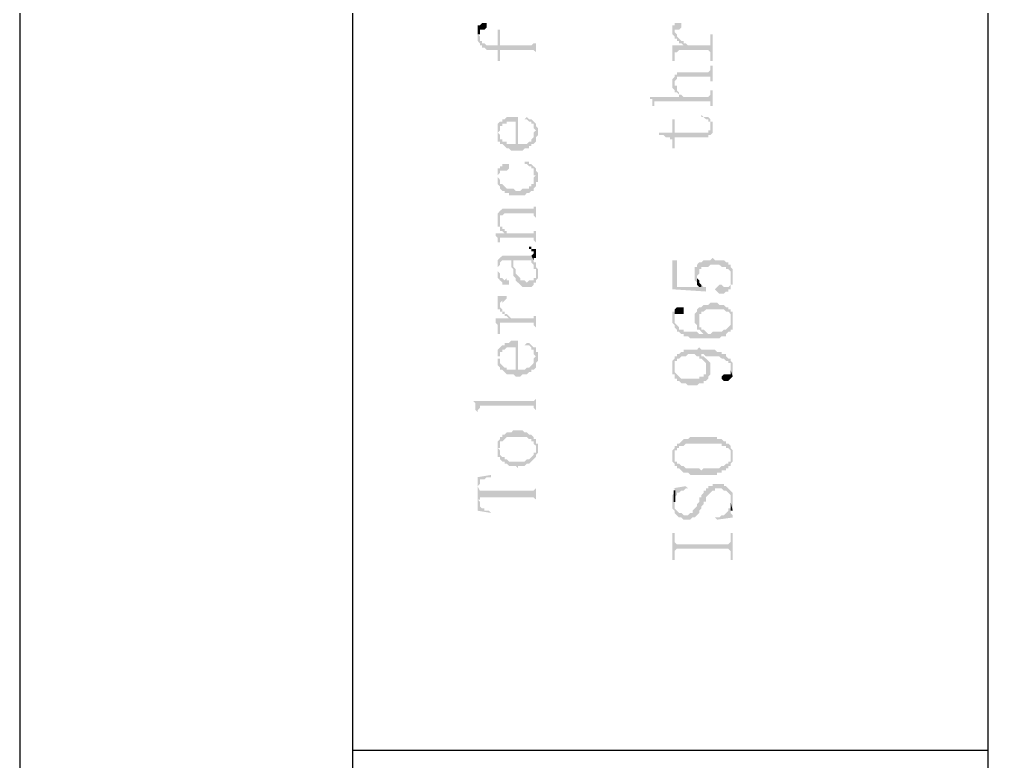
# Model space of a CAD drawing. Header units: millimetres. Extents: x 7018 to 13530, y 4187 to 5692.
# Drawn here: x 12641.97 to 12661.88, y 5076.93 to 5091.9 of the extents above; entities that cross this region are included whole.
import ezdxf

# ---------------------------------------------------------------- set-up
doc = ezdxf.new("R2010")
doc.units = ezdxf.units.MM

msp = doc.modelspace()

# ---------------------------------------------------------------- hatches: boundary and pattern name
at = {"transparency": 33554559}
for points in [[(12651.203, 5091.783), (12651.203, 5091.602), (12651.248, 5091.602), (12651.248, 5091.692), (12651.339, 5091.692), (12651.384, 5091.737), (12651.384, 5091.828), (12651.293, 5091.828), (12651.248, 5091.783)], [(12651.203, 5091.602), (12651.203, 5091.467), (12651.203, 5091.467), (12651.248, 5091.421), (12651.248, 5091.376), (12651.293, 5091.376), (12651.293, 5091.331), (12651.339, 5091.331), (12651.384, 5091.286), (12651.609, 5091.286), (12651.609, 5091.06), (12651.654, 5091.06), (12651.654, 5091.286), (12652.331, 5091.286), (12652.377, 5091.241), (12652.377, 5091.106), (12652.377, 5091.647), (12652.377, 5091.421), (12652.331, 5091.421), (12652.286, 5091.376), (12651.654, 5091.376), (12651.654, 5091.692), (12651.609, 5091.692), (12651.609, 5091.376), (12651.384, 5091.376), (12651.339, 5091.421), (12651.293, 5091.421), (12651.293, 5091.467), (12651.248, 5091.467), (12651.248, 5091.557), (12651.203, 5091.602), (12651.203, 5091.783), (12651.203, 5091.692), (12651.203, 5091.647)], [(12655.13, 5091.692), (12655.13, 5091.602), (12655.13, 5091.602), (12655.175, 5091.557), (12655.175, 5091.512), (12655.175, 5091.692), (12655.265, 5091.692), (12655.31, 5091.737), (12655.31, 5091.783), (12655.31, 5091.828), (12655.175, 5091.828), (12655.175, 5091.783), (12655.13, 5091.783), (12655.13, 5091.737)], [(12655.13, 5091.376), (12655.13, 5091.331), (12655.13, 5091.241), (12655.13, 5091.06), (12655.175, 5091.06), (12655.175, 5091.241), (12655.22, 5091.241), (12655.265, 5091.286), (12655.852, 5091.286), (12655.897, 5091.241), (12655.897, 5091.06), (12655.942, 5091.06), (12655.942, 5091.602), (12655.897, 5091.602), (12655.897, 5091.421), (12655.897, 5091.376), (12655.446, 5091.376), (12655.4, 5091.421), (12655.355, 5091.376)], [(12655.175, 5091.512), (12655.22, 5091.512), (12655.22, 5091.467), (12655.265, 5091.467), (12655.265, 5091.421), (12655.31, 5091.421), (12655.355, 5091.376), (12655.355, 5091.376), (12655.4, 5091.421), (12655.355, 5091.421), (12655.355, 5091.467), (12655.31, 5091.467), (12655.265, 5091.512), (12655.265, 5091.512), (12655.22, 5091.557), (12655.22, 5091.602), (12655.175, 5091.647), (12655.175, 5091.647)], [(12655.175, 5090.79), (12655.175, 5090.609), (12655.175, 5090.654), (12655.22, 5090.699), (12655.22, 5090.745), (12655.897, 5090.745), (12655.897, 5090.654), (12655.942, 5090.654), (12655.942, 5090.97), (12655.897, 5090.97), (12655.897, 5090.88), (12655.897, 5090.88), (12655.852, 5090.835), (12655.22, 5090.835), (12655.22, 5090.79)], [(12655.13, 5090.609), (12655.13, 5090.519), (12655.175, 5090.474), (12655.175, 5090.429), (12655.22, 5090.429), (12655.265, 5090.383), (12655.265, 5090.338), (12655.265, 5090.429), (12655.22, 5090.474), (12655.22, 5090.564), (12655.175, 5090.564), (12655.175, 5090.79), (12655.175, 5090.745), (12655.13, 5090.699), (12655.13, 5090.654)], [(12654.678, 5090.338), (12654.678, 5090.293), (12654.723, 5090.293), (12654.723, 5090.248), (12654.723, 5090.158), (12654.769, 5090.158), (12654.769, 5090.203), (12654.769, 5090.248), (12655.897, 5090.248), (12655.897, 5090.158), (12655.942, 5090.158), (12655.942, 5090.474), (12655.897, 5090.474), (12655.897, 5090.383), (12655.897, 5090.383), (12655.852, 5090.338), (12655.355, 5090.338), (12655.31, 5090.383), (12655.265, 5090.383), (12655.265, 5090.338)], [(12651.609, 5089.752), (12651.609, 5089.616), (12651.609, 5089.616), (12651.654, 5089.661), (12651.654, 5089.752), (12651.7, 5089.752), (12651.7, 5089.797), (12651.79, 5089.797), (12651.79, 5089.842), (12651.97, 5089.842), (12651.97, 5089.255), (12652.106, 5089.255), (12652.151, 5089.3), (12652.241, 5089.3), (12652.241, 5089.345), (12652.286, 5089.345), (12652.286, 5089.391), (12652.331, 5089.391), (12652.377, 5089.436), (12652.377, 5089.481), (12652.377, 5089.526), (12652.422, 5089.571), (12652.422, 5089.616), (12652.422, 5089.706), (12652.422, 5089.706), (12652.377, 5089.752), (12652.377, 5089.797), (12652.377, 5089.661), (12652.377, 5089.661), (12652.331, 5089.616), (12652.331, 5089.526), (12652.331, 5089.526), (12652.286, 5089.481), (12652.286, 5089.436), (12652.241, 5089.436), (12652.196, 5089.391), (12652.015, 5089.391), (12652.015, 5089.932), (12651.79, 5089.932), (12651.745, 5089.887), (12651.7, 5089.887), (12651.7, 5089.842), (12651.654, 5089.842), (12651.609, 5089.797)], [(12652.151, 5089.887), (12652.196, 5089.887), (12652.241, 5089.842), (12652.286, 5089.842), (12652.286, 5089.797), (12652.331, 5089.797), (12652.331, 5089.706), (12652.331, 5089.706), (12652.377, 5089.661), (12652.377, 5089.797), (12652.331, 5089.842), (12652.286, 5089.887), (12652.241, 5089.887), (12652.196, 5089.932), (12652.196, 5089.932)], [(12655.716, 5089.932), (12655.761, 5089.932), (12655.807, 5089.887), (12655.852, 5089.887), (12655.852, 5089.842), (12655.897, 5089.842), (12655.897, 5089.571), (12655.942, 5089.616), (12655.942, 5089.706), (12655.942, 5089.752), (12655.942, 5089.842), (12655.897, 5089.842), (12655.897, 5089.887), (12655.897, 5089.887), (12655.852, 5089.932), (12655.761, 5089.932), (12655.716, 5089.977)], [(12651.609, 5089.616), (12651.609, 5089.571), (12651.609, 5089.436), (12651.654, 5089.436), (12651.654, 5089.391), (12651.7, 5089.391), (12651.745, 5089.345), (12651.745, 5089.345), (12651.79, 5089.3), (12651.835, 5089.3), (12651.88, 5089.255), (12651.97, 5089.255), (12651.97, 5089.391), (12651.79, 5089.391), (12651.79, 5089.436), (12651.7, 5089.436), (12651.7, 5089.481), (12651.654, 5089.481), (12651.654, 5089.571), (12651.654, 5089.571), (12651.609, 5089.616), (12651.609, 5089.752), (12651.609, 5089.706), (12651.609, 5089.661)], [(12654.859, 5089.616), (12654.859, 5089.571), (12654.949, 5089.571), (12654.994, 5089.526), (12655.084, 5089.526), (12655.084, 5089.481), (12655.13, 5089.481), (12655.13, 5089.3), (12655.175, 5089.3), (12655.175, 5089.526), (12655.852, 5089.526), (12655.852, 5089.571), (12655.897, 5089.571), (12655.897, 5089.752), (12655.897, 5089.661), (12655.852, 5089.661), (12655.852, 5089.616), (12655.175, 5089.616), (12655.175, 5089.887), (12655.13, 5089.887), (12655.13, 5089.616)], [(12651.609, 5088.714), (12651.609, 5088.578), (12651.609, 5088.759), (12651.654, 5088.804), (12651.654, 5088.849), (12651.79, 5088.849), (12651.835, 5088.894), (12651.835, 5088.939), (12651.835, 5088.984), (12651.7, 5088.984), (12651.7, 5088.939), (12651.654, 5088.939), (12651.654, 5088.894), (12651.609, 5088.894), (12651.609, 5088.759)], [(12652.151, 5088.984), (12652.196, 5088.984), (12652.241, 5088.939), (12652.286, 5088.939), (12652.286, 5088.894), (12652.331, 5088.894), (12652.331, 5088.759), (12652.377, 5088.759), (12652.377, 5088.894), (12652.331, 5088.939), (12652.331, 5088.939), (12652.286, 5088.984), (12652.241, 5088.984), (12652.241, 5089.029), (12652.151, 5089.029)], [(12651.609, 5088.578), (12651.654, 5088.533), (12651.654, 5088.488), (12651.654, 5088.488), (12651.7, 5088.443), (12651.745, 5088.443), (12651.745, 5088.398), (12651.835, 5088.398), (12651.835, 5088.352), (12652.151, 5088.352), (12652.196, 5088.398), (12652.241, 5088.398), (12652.286, 5088.443), (12652.331, 5088.443), (12652.331, 5088.488), (12652.377, 5088.533), (12652.377, 5088.623), (12652.422, 5088.623), (12652.422, 5088.759), (12652.422, 5088.804), (12652.377, 5088.849), (12652.377, 5088.894), (12652.377, 5088.759), (12652.377, 5088.759), (12652.331, 5088.714), (12652.331, 5088.578), (12652.286, 5088.578), (12652.286, 5088.533), (12652.241, 5088.533), (12652.241, 5088.488), (12652.106, 5088.488), (12652.061, 5088.443), (12651.97, 5088.443), (12651.925, 5088.488), (12651.79, 5088.488), (12651.745, 5088.533), (12651.745, 5088.533), (12651.7, 5088.578), (12651.654, 5088.578), (12651.654, 5088.668), (12651.654, 5088.668), (12651.609, 5088.714)], [(12651.654, 5088.037), (12651.654, 5087.856), (12651.654, 5087.946), (12651.7, 5087.946), (12651.745, 5087.991), (12652.331, 5087.991), (12652.331, 5087.946), (12652.377, 5087.901), (12652.377, 5088.172), (12652.377, 5088.127), (12652.331, 5088.127), (12652.331, 5088.082), (12651.7, 5088.082), (12651.654, 5088.037)], [(12651.609, 5087.856), (12651.609, 5087.766), (12651.609, 5087.721), (12651.654, 5087.721), (12651.654, 5087.63), (12651.7, 5087.63), (12651.745, 5087.585), (12651.745, 5087.676), (12651.7, 5087.676), (12651.7, 5087.721), (12651.654, 5087.721), (12651.654, 5088.037), (12651.609, 5087.991), (12651.609, 5087.946), (12651.609, 5087.901)], [(12651.564, 5087.585), (12651.564, 5087.54), (12651.609, 5087.495), (12651.609, 5087.405), (12651.654, 5087.405), (12651.654, 5087.495), (12652.331, 5087.495), (12652.331, 5087.45), (12652.377, 5087.405), (12652.377, 5087.676), (12652.377, 5087.63), (12652.331, 5087.63), (12652.331, 5087.585), (12651.79, 5087.585), (12651.79, 5087.63), (12651.745, 5087.63), (12651.745, 5087.585)], [(12652.241, 5087.314), (12652.241, 5087.269), (12652.286, 5087.269), (12652.286, 5087.224), (12652.331, 5087.224), (12652.331, 5087.089), (12652.377, 5087.089), (12652.377, 5087.224), (12652.377, 5087.269), (12652.286, 5087.269), (12652.286, 5087.314)], [(12651.609, 5086.863), (12651.609, 5086.818), (12651.609, 5086.683), (12651.609, 5086.908), (12651.654, 5086.953), (12651.654, 5086.999), (12651.654, 5086.999), (12651.7, 5087.044), (12651.88, 5087.044), (12651.88, 5086.908), (12651.925, 5086.863), (12651.925, 5086.818), (12651.925, 5087.044), (12652.286, 5087.044), (12652.286, 5086.999), (12652.331, 5086.953), (12652.331, 5086.863), (12652.377, 5086.863), (12652.377, 5086.773), (12652.377, 5086.999), (12652.331, 5086.999), (12652.331, 5087.044), (12652.286, 5087.134), (12651.7, 5087.134), (12651.654, 5087.089), (12651.654, 5087.089), (12651.609, 5087.044), (12651.609, 5086.999), (12651.609, 5086.908)], [(12652.286, 5087.134), (12652.331, 5087.044), (12652.331, 5087.179), (12652.331, 5087.179)], [(12651.925, 5086.818), (12651.925, 5086.728), (12651.97, 5086.683), (12651.97, 5086.637), (12651.97, 5086.637), (12652.015, 5086.592), (12652.015, 5086.592), (12652.061, 5086.547), (12652.061, 5086.547), (12652.106, 5086.502), (12652.286, 5086.502), (12652.331, 5086.547), (12652.331, 5086.592), (12652.377, 5086.592), (12652.377, 5086.637), (12652.377, 5086.637), (12652.422, 5086.683), (12652.422, 5086.773), (12652.422, 5086.863), (12652.377, 5086.908), (12652.377, 5086.953), (12652.377, 5086.683), (12652.331, 5086.683), (12652.331, 5086.637), (12652.241, 5086.637), (12652.196, 5086.592), (12652.151, 5086.637), (12652.061, 5086.637), (12652.061, 5086.683), (12652.015, 5086.728), (12652.015, 5086.728), (12651.97, 5086.773), (12651.97, 5086.818), (12651.97, 5086.863), (12651.925, 5086.908), (12651.925, 5087.044)], [(12655.13, 5087.044), (12655.13, 5086.457), (12655.807, 5086.412), (12655.807, 5086.502), (12655.761, 5086.502), (12655.716, 5086.547), (12655.716, 5086.502), (12655.22, 5086.502), (12655.22, 5087.044)], [(12655.581, 5086.773), (12655.581, 5086.637), (12655.581, 5086.637), (12655.626, 5086.592), (12655.626, 5086.547), (12655.626, 5086.728), (12655.626, 5086.728), (12655.671, 5086.773), (12655.671, 5086.863), (12655.716, 5086.863), (12655.716, 5086.908), (12655.852, 5086.908), (12655.897, 5086.953), (12656.077, 5086.953), (12656.123, 5086.908), (12656.213, 5086.908), (12656.213, 5086.863), (12656.258, 5086.863), (12656.303, 5086.818), (12656.303, 5086.547), (12656.348, 5086.547), (12656.348, 5086.683), (12656.348, 5086.863), (12656.348, 5086.863), (12656.303, 5086.908), (12656.303, 5086.953), (12656.258, 5086.953), (12656.258, 5086.999), (12656.213, 5086.999), (12656.168, 5087.044), (12655.987, 5087.044), (12655.942, 5087.089), (12655.942, 5087.089), (12655.897, 5087.044), (12655.761, 5087.044), (12655.716, 5086.999), (12655.671, 5086.999), (12655.626, 5086.953), (12655.626, 5086.908), (12655.581, 5086.908), (12655.581, 5086.818), (12655.581, 5086.818)], [(12651.609, 5086.683), (12651.654, 5086.637), (12651.654, 5086.637), (12651.7, 5086.592), (12651.7, 5086.547), (12651.835, 5086.547), (12651.835, 5086.637), (12651.79, 5086.637), (12651.79, 5086.683), (12651.745, 5086.637), (12651.745, 5086.637), (12651.7, 5086.683), (12651.654, 5086.683), (12651.654, 5086.728), (12651.654, 5086.773), (12651.609, 5086.818), (12651.609, 5086.863)], [(12655.626, 5086.547), (12655.626, 5086.547), (12655.671, 5086.502), (12655.716, 5086.502), (12655.716, 5086.547), (12655.716, 5086.547), (12655.671, 5086.592), (12655.671, 5086.637), (12655.671, 5086.637), (12655.626, 5086.683), (12655.626, 5086.728)], [(12655.987, 5086.457), (12655.987, 5086.457), (12656.032, 5086.412), (12656.032, 5086.412), (12656.077, 5086.367), (12656.168, 5086.367), (12656.213, 5086.412), (12656.258, 5086.412), (12656.258, 5086.457), (12656.303, 5086.457), (12656.303, 5086.683), (12656.303, 5086.547), (12656.303, 5086.547), (12656.258, 5086.502), (12656.168, 5086.502), (12656.123, 5086.547), (12656.077, 5086.547), (12656.032, 5086.502), (12656.032, 5086.502)], [(12651.609, 5086.186), (12651.609, 5086.051), (12651.654, 5086.051), (12651.654, 5086.186), (12651.654, 5086.186), (12651.7, 5086.231), (12651.7, 5086.186), (12651.745, 5086.231), (12651.745, 5086.231), (12651.79, 5086.276), (12651.79, 5086.322), (12651.609, 5086.322), (12651.609, 5086.231)], [(12651.654, 5086.051), (12651.654, 5086.006), (12651.7, 5086.006), (12651.7, 5085.96), (12651.745, 5085.96), (12651.745, 5085.915), (12651.79, 5085.915), (12651.835, 5085.87), (12651.835, 5085.915), (12651.835, 5085.915), (12651.79, 5085.96), (12651.745, 5085.96), (12651.745, 5086.006), (12651.7, 5086.006), (12651.7, 5086.051), (12651.7, 5086.051), (12651.654, 5086.096), (12651.654, 5086.141), (12651.654, 5086.141)], [(12655.581, 5085.87), (12655.581, 5085.78), (12655.581, 5085.78), (12655.626, 5085.735), (12655.626, 5085.69), (12655.626, 5085.645), (12655.671, 5085.87), (12655.671, 5085.96), (12655.716, 5085.96), (12655.716, 5086.006), (12655.761, 5086.006), (12655.807, 5086.051), (12656.168, 5086.051), (12656.213, 5086.006), (12656.258, 5086.006), (12656.303, 5085.96), (12656.303, 5085.825), (12656.348, 5085.645), (12656.348, 5085.735), (12656.348, 5085.87), (12656.348, 5086.006), (12656.303, 5086.006), (12656.303, 5086.051), (12656.258, 5086.051), (12656.258, 5086.096), (12656.213, 5086.096), (12656.168, 5086.141), (12656.077, 5086.141), (12656.032, 5086.186), (12655.897, 5086.186), (12655.852, 5086.141), (12655.761, 5086.141), (12655.716, 5086.096), (12655.671, 5086.096), (12655.626, 5086.051), (12655.626, 5086.006), (12655.626, 5086.006), (12655.581, 5085.96)], [(12651.564, 5085.87), (12651.564, 5085.78), (12651.609, 5085.735), (12651.609, 5085.645), (12651.609, 5085.554), (12651.654, 5085.554), (12651.654, 5085.78), (12652.331, 5085.78), (12652.331, 5085.735), (12652.377, 5085.69), (12652.377, 5085.554), (12652.377, 5086.096), (12652.377, 5085.915), (12652.331, 5085.915), (12652.331, 5085.87), (12651.88, 5085.87), (12651.835, 5085.915), (12651.835, 5085.87)], [(12655.13, 5085.87), (12655.13, 5085.78), (12655.13, 5085.78), (12655.175, 5085.735), (12655.175, 5085.69), (12655.175, 5085.69), (12655.22, 5085.645), (12655.22, 5085.599), (12655.265, 5085.599), (12655.31, 5085.554), (12655.355, 5085.554), (12655.355, 5085.509), (12655.446, 5085.509), (12655.491, 5085.464), (12656.077, 5085.464), (12656.123, 5085.509), (12656.213, 5085.509), (12656.213, 5085.554), (12656.213, 5085.554), (12656.258, 5085.599), (12656.303, 5085.599), (12656.303, 5085.645), (12656.348, 5085.645), (12656.303, 5085.825), (12656.303, 5085.735), (12656.303, 5085.735), (12656.258, 5085.69), (12656.258, 5085.69), (12656.213, 5085.645), (12656.168, 5085.645), (12656.123, 5085.599), (12655.942, 5085.599), (12655.897, 5085.554), (12655.852, 5085.554), (12655.807, 5085.599), (12655.807, 5085.599), (12655.761, 5085.554), (12655.671, 5085.554), (12655.626, 5085.599), (12655.355, 5085.599), (12655.355, 5085.645), (12655.265, 5085.645), (12655.265, 5085.69), (12655.22, 5085.735), (12655.22, 5085.735), (12655.175, 5085.78), (12655.175, 5085.825), (12655.175, 5086.006), (12655.13, 5086.006), (12655.13, 5085.915)], [(12655.175, 5086.006), (12655.175, 5085.87), (12655.175, 5085.96), (12655.355, 5085.96), (12655.355, 5086.051), (12655.355, 5086.096), (12655.22, 5086.096), (12655.175, 5086.051)], [(12655.626, 5085.645), (12655.671, 5085.645), (12655.716, 5085.599), (12655.716, 5085.599), (12655.761, 5085.554), (12655.807, 5085.599), (12655.761, 5085.645), (12655.716, 5085.645), (12655.716, 5085.69), (12655.671, 5085.69), (12655.671, 5085.735), (12655.671, 5085.87)], [(12651.609, 5085.193), (12651.609, 5085.058), (12651.609, 5085.103), (12651.654, 5085.103), (12651.654, 5085.193), (12651.7, 5085.193), (12651.7, 5085.238), (12651.745, 5085.238), (12651.79, 5085.284), (12651.97, 5085.284), (12651.97, 5084.697), (12652.061, 5084.697), (12652.106, 5084.742), (12652.196, 5084.742), (12652.241, 5084.787), (12652.286, 5084.787), (12652.286, 5084.832), (12652.331, 5084.832), (12652.377, 5084.877), (12652.377, 5084.922), (12652.377, 5084.968), (12652.422, 5085.013), (12652.422, 5085.103), (12652.422, 5085.193), (12652.377, 5085.193), (12652.377, 5085.284), (12652.377, 5085.103), (12652.377, 5085.103), (12652.331, 5085.058), (12652.331, 5084.968), (12652.331, 5084.968), (12652.286, 5084.922), (12652.286, 5084.922), (12652.241, 5084.877), (12652.196, 5084.877), (12652.151, 5084.832), (12652.015, 5084.832), (12652.015, 5085.419), (12651.88, 5085.419), (12651.835, 5085.374), (12651.745, 5085.374), (12651.745, 5085.329), (12651.7, 5085.329), (12651.654, 5085.284), (12651.654, 5085.284), (12651.609, 5085.238)], [(12652.151, 5085.329), (12652.241, 5085.329), (12652.286, 5085.284), (12652.286, 5085.238), (12652.331, 5085.238), (12652.331, 5085.193), (12652.331, 5085.148), (12652.377, 5085.103), (12652.377, 5085.284), (12652.331, 5085.284), (12652.286, 5085.329), (12652.286, 5085.329), (12652.241, 5085.374), (12652.196, 5085.374)], [(12651.609, 5085.058), (12651.609, 5084.922), (12651.609, 5084.922), (12651.654, 5084.877), (12651.654, 5084.832), (12651.7, 5084.832), (12651.745, 5084.787), (12651.745, 5084.787), (12651.79, 5084.742), (12651.925, 5084.742), (12651.97, 5084.697), (12651.97, 5084.832), (12651.79, 5084.832), (12651.79, 5084.877), (12651.745, 5084.877), (12651.7, 5084.922), (12651.7, 5084.922), (12651.654, 5084.968), (12651.654, 5085.058), (12651.609, 5085.058), (12651.609, 5085.193), (12651.609, 5085.103)], [(12655.175, 5085.058), (12655.175, 5084.877), (12655.175, 5084.922), (12655.175, 5085.013), (12655.22, 5085.013), (12655.22, 5085.058), (12655.265, 5085.058), (12655.31, 5085.103), (12655.4, 5085.103), (12655.446, 5085.148), (12655.581, 5085.148), (12655.626, 5085.103), (12655.671, 5085.103), (12655.671, 5085.058), (12655.716, 5085.148), (12655.761, 5085.148), (12655.807, 5085.103), (12656.077, 5085.103), (12656.123, 5085.058), (12656.168, 5085.058), (12656.213, 5085.013), (12656.258, 5085.013), (12656.258, 5084.968), (12656.303, 5084.968), (12656.303, 5084.832), (12656.303, 5084.832), (12656.348, 5084.697), (12656.348, 5084.832), (12656.348, 5084.922), (12656.348, 5084.968), (12656.303, 5085.013), (12656.303, 5085.058), (12656.258, 5085.058), (12656.213, 5085.103), (12656.213, 5085.148), (12656.123, 5085.148), (12656.123, 5085.193), (12656.032, 5085.193), (12655.987, 5085.238), (12655.716, 5085.238), (12655.671, 5085.284), (12655.626, 5085.238), (12655.355, 5085.238), (12655.355, 5085.193), (12655.31, 5085.193), (12655.265, 5085.148), (12655.22, 5085.148), (12655.22, 5085.103), (12655.175, 5085.103)], [(12655.671, 5085.058), (12655.716, 5085.058), (12655.761, 5085.013), (12655.807, 5084.968), (12655.807, 5084.877), (12655.807, 5084.877), (12655.852, 5084.652), (12655.852, 5084.697), (12655.852, 5084.697), (12655.897, 5084.742), (12655.897, 5084.787), (12655.897, 5084.877), (12655.897, 5084.968), (12655.852, 5085.013), (12655.852, 5085.013), (12655.807, 5085.058), (12655.807, 5085.058), (12655.761, 5085.103), (12655.716, 5085.103), (12655.716, 5085.148)], [(12655.13, 5084.877), (12655.13, 5084.742), (12655.175, 5084.742), (12655.175, 5084.652), (12655.22, 5084.652), (12655.22, 5084.607), (12655.265, 5084.607), (12655.31, 5084.561), (12655.4, 5084.561), (12655.446, 5084.516), (12655.626, 5084.516), (12655.671, 5084.561), (12655.761, 5084.561), (12655.761, 5084.607), (12655.807, 5084.607), (12655.852, 5084.652), (12655.807, 5084.877), (12655.807, 5084.832), (12655.807, 5084.742), (12655.761, 5084.742), (12655.761, 5084.697), (12655.671, 5084.697), (12655.671, 5084.652), (12655.31, 5084.652), (12655.265, 5084.697), (12655.265, 5084.697), (12655.22, 5084.742), (12655.22, 5084.742), (12655.175, 5084.787), (12655.175, 5085.058), (12655.13, 5085.013), (12655.13, 5084.922)], [(12656.123, 5084.652), (12656.123, 5084.652), (12656.168, 5084.607), (12656.258, 5084.607), (12656.303, 5084.652), (12656.303, 5084.652), (12656.348, 5084.697), (12656.303, 5084.832), (12656.303, 5084.742), (12656.168, 5084.742), (12656.123, 5084.697)], [(12651.113, 5084.2), (12651.113, 5084.2), (12651.158, 5084.155), (12651.158, 5084.065), (12651.158, 5084.02), (12651.203, 5083.975), (12651.203, 5083.884), (12651.203, 5084.02), (12651.248, 5084.065), (12651.248, 5084.11), (12652.331, 5084.11), (12652.331, 5084.065), (12652.331, 5084.065), (12652.377, 5084.02), (12652.377, 5083.884), (12652.377, 5084.426), (12652.377, 5084.245), (12652.377, 5084.245), (12652.331, 5084.2), (12652.286, 5084.2)], [(12651.609, 5083.388), (12651.609, 5083.253), (12651.654, 5083.253), (12651.654, 5083.388), (12651.7, 5083.388), (12651.745, 5083.433), (12651.745, 5083.433), (12651.79, 5083.478), (12652.196, 5083.478), (12652.241, 5083.433), (12652.286, 5083.433), (12652.286, 5083.388), (12652.331, 5083.388), (12652.331, 5083.343), (12652.377, 5083.298), (12652.377, 5083.253), (12652.377, 5083.072), (12652.377, 5083.117), (12652.377, 5083.117), (12652.422, 5083.162), (12652.422, 5083.253), (12652.422, 5083.343), (12652.377, 5083.343), (12652.377, 5083.433), (12652.331, 5083.433), (12652.331, 5083.478), (12652.286, 5083.523), (12652.241, 5083.523), (12652.196, 5083.568), (12652.151, 5083.568), (12652.106, 5083.614), (12651.925, 5083.614), (12651.88, 5083.568), (12651.79, 5083.568), (12651.745, 5083.523), (12651.7, 5083.523), (12651.7, 5083.478), (12651.654, 5083.478), (12651.654, 5083.433)], [(12651.609, 5083.253), (12651.609, 5083.162), (12651.609, 5083.072), (12651.654, 5083.072), (12651.654, 5083.027), (12651.7, 5082.982), (12651.745, 5082.982), (12651.745, 5082.937), (12651.79, 5082.937), (12651.835, 5082.892), (12651.97, 5082.892), (12652.015, 5082.846), (12652.015, 5082.892), (12652.151, 5082.892), (12652.196, 5082.937), (12652.241, 5082.937), (12652.286, 5082.982), (12652.286, 5082.982), (12652.331, 5083.027), (12652.331, 5083.027), (12652.377, 5083.072), (12652.377, 5083.253), (12652.377, 5083.162), (12652.331, 5083.162), (12652.331, 5083.117), (12652.286, 5083.072), (12652.286, 5083.072), (12652.241, 5083.027), (12652.196, 5083.027), (12652.151, 5082.982), (12651.835, 5082.982), (12651.79, 5083.027), (12651.745, 5083.027), (12651.745, 5083.072), (12651.7, 5083.072), (12651.654, 5083.117), (12651.654, 5083.162), (12651.654, 5083.207), (12651.609, 5083.253), (12651.609, 5083.388), (12651.609, 5083.298), (12651.609, 5083.298)], [(12655.175, 5083.253), (12655.175, 5083.072), (12655.175, 5083.117), (12655.175, 5083.207), (12655.22, 5083.207), (12655.22, 5083.253), (12655.265, 5083.253), (12655.265, 5083.298), (12655.355, 5083.298), (12655.4, 5083.343), (12656.123, 5083.343), (12656.123, 5083.298), (12656.213, 5083.298), (12656.213, 5083.253), (12656.258, 5083.253), (12656.303, 5083.207), (12656.303, 5083.072), (12656.303, 5083.298), (12656.303, 5083.298), (12656.258, 5083.343), (12656.213, 5083.343), (12656.213, 5083.388), (12656.168, 5083.388), (12656.123, 5083.433), (12656.032, 5083.433), (12656.032, 5083.478), (12655.491, 5083.478), (12655.446, 5083.433), (12655.355, 5083.433), (12655.31, 5083.388), (12655.31, 5083.388), (12655.265, 5083.343), (12655.22, 5083.343), (12655.22, 5083.298), (12655.175, 5083.298)], [(12655.13, 5083.072), (12655.13, 5082.982), (12655.13, 5082.982), (12655.175, 5082.937), (12655.175, 5082.892), (12655.22, 5082.892), (12655.22, 5082.846), (12655.265, 5082.846), (12655.31, 5082.801), (12655.31, 5082.801), (12655.355, 5082.756), (12655.446, 5082.756), (12655.491, 5082.711), (12656.032, 5082.711), (12656.032, 5082.756), (12656.123, 5082.756), (12656.123, 5082.801), (12656.213, 5082.801), (12656.213, 5082.846), (12656.258, 5082.846), (12656.258, 5082.892), (12656.303, 5082.892), (12656.303, 5082.937), (12656.348, 5082.982), (12656.348, 5083.072), (12656.348, 5083.207), (12656.348, 5083.207), (12656.303, 5083.253), (12656.303, 5083.072), (12656.303, 5082.982), (12656.258, 5082.982), (12656.258, 5082.937), (12656.213, 5082.937), (12656.168, 5082.892), (12656.123, 5082.892), (12656.077, 5082.846), (12655.761, 5082.846), (12655.716, 5082.801), (12655.716, 5082.801), (12655.671, 5082.846), (12655.4, 5082.846), (12655.355, 5082.892), (12655.31, 5082.892), (12655.265, 5082.937), (12655.22, 5082.937), (12655.22, 5082.982), (12655.175, 5082.982), (12655.175, 5083.072), (12655.175, 5083.253), (12655.13, 5083.207), (12655.13, 5083.117)], [(12651.203, 5082.666), (12651.203, 5082.485), (12651.203, 5082.485), (12651.248, 5082.53), (12651.248, 5082.621), (12651.339, 5082.621), (12651.384, 5082.666), (12651.474, 5082.666), (12651.474, 5082.711)], [(12651.203, 5082.666), (12651.203, 5081.989), (12651.474, 5081.944), (12651.474, 5081.944), (12651.429, 5081.989), (12651.339, 5081.989), (12651.339, 5082.034), (12651.293, 5082.034), (12651.248, 5082.079), (12651.248, 5082.169), (12651.203, 5082.215), (12651.203, 5082.485)], [(12651.203, 5082.485), (12651.203, 5082.215), (12651.248, 5082.215), (12651.248, 5082.26), (12652.331, 5082.26), (12652.377, 5082.215), (12652.377, 5082.124), (12652.377, 5082.485), (12652.377, 5082.44), (12652.377, 5082.44), (12652.331, 5082.395), (12651.248, 5082.395)], [(12655.13, 5082.169), (12655.13, 5082.034), (12655.13, 5082.034), (12655.175, 5081.989), (12655.175, 5081.944), (12655.175, 5081.944), (12655.22, 5081.899), (12655.22, 5081.899), (12655.265, 5081.853), (12655.31, 5081.853), (12655.355, 5081.808), (12655.491, 5081.808), (12655.536, 5081.853), (12655.581, 5081.853), (12655.626, 5081.899), (12655.626, 5081.899), (12655.671, 5081.944), (12655.671, 5081.989), (12655.716, 5082.034), (12655.716, 5082.079), (12655.761, 5082.124), (12655.761, 5082.169), (12655.807, 5082.169), (12655.807, 5082.26), (12655.852, 5082.305), (12655.852, 5082.305), (12655.897, 5082.35), (12655.897, 5082.35), (12655.942, 5082.395), (12655.987, 5082.395), (12655.987, 5082.44), (12656.123, 5082.44), (12656.168, 5082.395), (12656.213, 5082.395), (12656.258, 5082.35), (12656.258, 5082.35), (12656.303, 5082.305), (12656.303, 5082.169), (12656.348, 5081.989), (12656.348, 5082.124), (12656.348, 5082.169), (12656.348, 5082.35), (12656.348, 5082.35), (12656.303, 5082.395), (12656.303, 5082.395), (12656.258, 5082.44), (12656.258, 5082.44), (12656.213, 5082.485), (12656.168, 5082.485), (12656.168, 5082.53), (12655.942, 5082.53), (12655.942, 5082.485), (12655.852, 5082.485), (12655.852, 5082.44), (12655.807, 5082.44), (12655.807, 5082.395), (12655.761, 5082.395), (12655.761, 5082.35), (12655.716, 5082.305), (12655.716, 5082.26), (12655.671, 5082.26), (12655.671, 5082.169), (12655.626, 5082.124), (12655.626, 5082.079), (12655.581, 5082.034), (12655.581, 5082.034), (12655.536, 5081.989), (12655.536, 5081.944), (12655.491, 5081.944), (12655.446, 5081.899), (12655.355, 5081.899), (12655.31, 5081.944), (12655.265, 5081.944), (12655.22, 5081.989), (12655.22, 5081.989), (12655.175, 5082.034), (12655.175, 5082.35), (12655.13, 5082.305), (12655.13, 5082.215), (12655.13, 5082.215)], [(12655.13, 5082.44), (12655.175, 5082.44), (12655.175, 5082.395), (12655.175, 5082.215), (12655.175, 5082.26), (12655.22, 5082.305), (12655.22, 5082.35), (12655.265, 5082.35), (12655.31, 5082.395), (12655.355, 5082.395), (12655.4, 5082.44), (12655.446, 5082.44), (12655.4, 5082.485)], [(12656.303, 5082.124), (12656.303, 5081.944), (12656.303, 5081.989), (12656.348, 5081.989), (12656.303, 5082.169)], [(12655.987, 5081.853), (12656.032, 5081.808), (12656.348, 5081.853), (12656.348, 5081.899), (12656.348, 5081.899), (12656.303, 5081.944), (12656.303, 5082.124), (12656.303, 5082.034), (12656.258, 5082.034), (12656.258, 5081.989), (12656.258, 5081.989), (12656.213, 5081.944), (12656.213, 5081.944), (12656.168, 5081.899), (12656.123, 5081.899), (12656.077, 5081.853), (12656.032, 5081.853)], [(12655.13, 5081.538), (12655.13, 5080.996), (12655.175, 5080.996), (12655.175, 5081.176), (12655.175, 5081.176), (12655.22, 5081.222), (12656.258, 5081.222), (12656.303, 5081.176), (12656.303, 5080.996), (12656.348, 5080.996), (12656.348, 5081.538), (12656.303, 5081.538), (12656.303, 5081.357), (12656.303, 5081.357), (12656.258, 5081.312), (12655.22, 5081.312), (12655.175, 5081.357), (12655.175, 5081.538)]]:
    msp.add_hatch(color=256, dxfattribs=at).paths.add_polyline_path(points)

# ---------------------------------------------------------------- linework, layer by layer
msp.add_line((12648.676, 5242.873), (12648.676, 4956.132))
for points in [[(13061.969, 4951.873), (13061.969, 5248.873), (12641.969, 5248.873), (12641.969, 4951.873)], [(12655.175, 5082.35), (12655.175, 5082.169), (12655.175, 5082.395)]]:
    msp.add_lwpolyline(points, close=True)
for points in [[(12661.493, 5242.873), (12661.493, 4956.132)], [(12648.676, 5077.16), (12661.493, 5077.16)]]:
    msp.add_lwpolyline(points)

doc.saveas('drawing.dxf')
